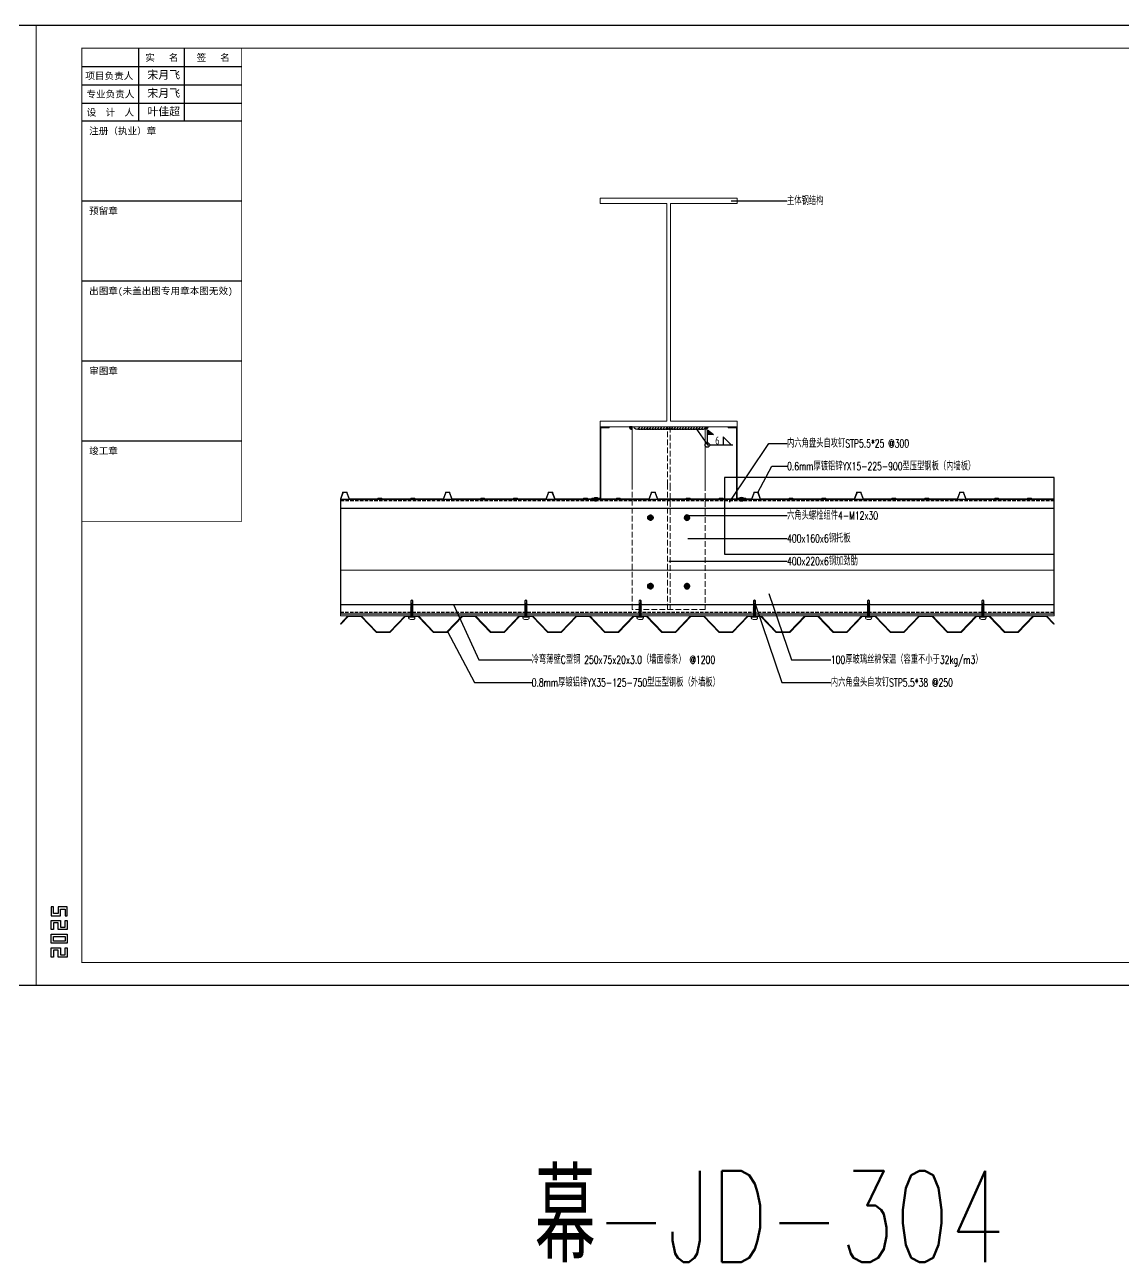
# Model space of a CAD drawing. Extents: x -160106 to 966792, y -663931 to 1550022.
# Drawn here: x -82324 to -79920, y -113808 to -111101 of the extents above; entities that cross this region are included whole.
import ezdxf
from ezdxf.enums import TextEntityAlignment as Align
from ezdxf.xclip import XClip

# ---------------------------------------------------------------- set-up
doc = ezdxf.new("R2010")
doc.units = 0
for name, pattern in [('CENTER', [2, 1.25, -0.25, 0.25, -0.25]), ('DASH', [0.35, 0.25, -0.1]), ('ZN-DASH', [0.35, 0.25, -0.1])]:
    doc.linetypes.add(name, pattern=pattern)
for name, color, linetype in [('!ZN1-文字-7', 7, 'Continuous'), ('!ZN4-焊缝-8', 8, 'Continuous'), ('!ZN4-配件-11', 11, 'Continuous'), ('!ZN5-钢材投影-40', 40, 'Continuous'), ('!ZN6-虚线-8', 8, 'ZN-DASH'), ('0-cxFrame', 155, 'Continuous'), ('DIM', 173, 'Continuous'), ('qianming', 155, 'Continuous'), ('TEXT', 7, 'Continuous'), ('焊缝', 8, 'Continuous')]:
    doc.layers.add(name, color=color, linetype=linetype)
for name, color, linetype, lineweight in [('0-cxText', 131, 'Continuous', 25), ('0_PURLIN-CON', 253, 'Continuous', 15), ('0_SCREW RIVET', 4, 'Continuous', 15), ('S-col', 2, 'Continuous', 0), ('彩钢板', 6, 'Continuous', 15)]:
    doc.layers.add(name, color=color, linetype=linetype, lineweight=lineweight)
doc.layers.add('0_INSULATION', color=252, linetype='Continuous', lineweight=9, transparency=0.2)
doc.styles.add('cx_biaoti', font='')
doc.styles.add('cx_tuming', font='simhei.ttf')
doc.styles.add('cx_tuqian1', font='')
doc.styles.add('DHTEXT-1', font='ROMANS.shx', dxfattribs={"width": 0.7, "bigfont": 'CHINESE.shx'})
doc.styles.add('HZ_TS_0.7', font='TSSDENG', dxfattribs={"width": 0.7, "bigfont": 'HZTXT'})
doc.styles.add('ZNTextStyle', font='ROMANS.shx', dxfattribs={"width": 0.7, "bigfont": 'CHINESE.shx'})
doc.styles.add('图框宋体', font='', dxfattribs={"width": 0.75})
doc.styles.add('黑体', font='simhei.ttf', dxfattribs={"height": 12})
doc.styles.get('cx_biaoti').set_extended_font_data('SimSun')
doc.styles.get('cx_tuqian1').set_extended_font_data('SimSun')
doc.styles.get('图框宋体').set_extended_font_data('SimSun')
doc.dimstyles.new('ZN5', dxfattribs={"dimscale": 5, "dimtxt": 2.5, "dimasz": 1.5, "dimexe": 1, "dimexo": 2, "dimgap": 0.9, "dimtad": 1, "dimdec": 0, "dimdsep": 46, "dimtxsty": 'DHTEXT-1', "dimblk": 'ARCHTICK', "dimcen": 2.5, "dimclrd": 173, "dimclre": 173, "dimclrt": 7, "dimazin": 2, "dimtfac": 1, "dimtdec": 0, "dimtix": 1, "dimtmove": 2, "dimatfit": 3, "dimfxl": 0, "dimtolj": 1, "dimtzin": 0, "dimarcsym": 0})

# ---------------------------------------------------------------- blocks, each defined once
blk = doc.blocks.new('zjcx_lan_xinxi(Dragon)')
for p, q in [((7000, -3200), (0, -3200)), ((7000, -6700), (0, -6700)), ((7000, -10200), (0, -10200)), ((7000, -13700), (0, -13700)), ((7000, -17200), (0, -17200))]:
    blk.add_line(p, q)
at = {"const_width": 25}
blk.add_lwpolyline([(0, -20700), (7000, -20700), (7000, 0), (0, 0)], close=True, dxfattribs=at)
for points in [[(2500, -3200), (2500, 0)], [(4500, -3200), (4500, 0)], [(0, -800), (7000, -800)], [(0, -1600), (7000, -1600)], [(0, -2400), (7000, -2400)]]:
    blk.add_lwpolyline(points)
for points in [[(7000, -3200), (7000, 0)], [(0, -3200), (7000, -3200)], [(0, -20700), (7000, -20700), (7000, -3200)], [(0, -20700), (7000, -20700)]]:
    blk.add_lwpolyline(points, dxfattribs=at)
at = {"style": '图框宋体'}
for s, p in [('实   名', (3500, -400)), ('签   名', (5750, -400)), ('项目负责人', (1204.01057605783, -1200)), ('专业负责人', (1250.000000000116, -2000)), ('设  计  人', (1250.000000000116, -2800))]:
    blk.add_text(s, height=300, dxfattribs=at).set_placement(p, align=Align.MIDDLE)
for s, p in [('注册（执业）章', (318.3070923574269, -3771.249459879589)), ('预留章', (318.3070923574269, -7271.249459879589)), ('出图章(未盖出图专用章本图无效)', (318.3070923574269, -10771.24945987959)), ('审图章', (318.3070923574269, -14271.24945987959)), ('竣工章', (318.3070923574269, -17771.24945987959))]:
    blk.add_text(s, height=300, dxfattribs=at).set_placement(p)
blk = doc.blocks.new('T-信息(Dragon)')
at = {"layer": '0-cxFrame'}
blk.add_blockref('zjcx_lan_xinxi(Dragon)', (0, 0), dxfattribs=at)
at = {"layer": 'qianming', "color": 3, "style": 'cx_biaoti'}
for s, p in [('宋月飞', (3584.535998108375, -1167.862798611372)), ('宋月飞', (3584.535998108375, -1967.862798611372)), ('叶佳超', (3584.535998108375, -2767.862798611372))]:
    blk.add_text(s, height=350, dxfattribs=at).set_placement(p, align=Align.MIDDLE_CENTER)
blk = doc.blocks.new('TK22.A2 L(Dragon)')
at = {"layer": '0-cxFrame', "color": 7, "const_width": 0.5}
blk.add_lwpolyline([(0, 0), (-594, 0), (-594, 420), (0, 420)], close=True, dxfattribs=at)
at = {"layer": '0-cxFrame', "const_width": 0.5}
blk.add_lwpolyline([(-80, 10), (-574, 10), (-574, 410), (-80, 410)], close=True, dxfattribs=at)
at = {"layer": 'Defpoints', "color": 2}
for points in [[(-586.3722179877291, 34.37405134963985), (-587.3722179877291, 34.37405134963993), (-587.3722179877291, 30.37405134963985), (-583.3722179877291, 30.37405134963985), (-583.3722179877291, 33.37405134963985), (-581.3722179877291, 33.37405134963985), (-581.3722179877291, 30.37405134963985), (-580.3722179877291, 30.37405134963985), (-580.3722179877291, 34.37405134963985), (-584.3722179877291, 34.37405134963985), (-584.3722179877291, 31.37405134963985), (-586.3722179877291, 31.37405134963985), (-586.3722179877291, 34.37405134963985)], [(-586.3722179877291, 24.37405134963992), (-587.3722179877291, 24.37405134963985), (-587.3722179877291, 28.37405134963992), (-583.3722179877291, 28.37405134963992), (-583.3722179877291, 25.37405134963992), (-581.3722179877291, 25.37405134963992), (-581.3722179877291, 28.37405134963992), (-580.3722179877291, 28.37405134963992), (-580.3722179877291, 24.37405134963992), (-584.3722179877291, 24.37405134963992), (-584.3722179877291, 27.37405134963992), (-586.3722179877291, 27.37405134963992), (-586.3722179877291, 24.37405134963992)], [(-586.3722179877291, 12.37405134963992), (-587.3722179877291, 12.37405134963985), (-587.3722179877291, 16.37405134963992), (-583.3722179877291, 16.37405134963992), (-583.3722179877291, 13.37405134963992), (-581.3722179877291, 13.37405134963992), (-581.3722179877291, 16.37405134963992), (-580.3722179877291, 16.37405134963992), (-580.3722179877291, 12.37405134963992), (-584.3722179877291, 12.37405134963992), (-584.3722179877291, 15.37405134963992), (-586.3722179877291, 15.37405134963992), (-586.3722179877291, 12.37405134963992)]]:
    blk.add_lwpolyline(points, dxfattribs=at)
for points in [[(-587.3722179877291, 18.37405134963992), (-587.3722179877291, 22.37405134963992), (-580.3722179877291, 22.37405134963992), (-580.3722179877291, 18.37405134963992)], [(-586.3722179877291, 19.37405134963992), (-586.3722179877291, 21.37405134963992), (-581.3722179877291, 21.37405134963992), (-581.3722179877291, 19.37405134963992)]]:
    blk.add_lwpolyline(points, close=True, dxfattribs=at)
at = {"layer": '0-cxFrame', "xscale": 0.01, "yscale": 0.01, "zscale": 0.01}
blk.add_blockref('T-信息(Dragon)', (-574, 410), dxfattribs=at)
at = {"style": '黑体', "flags": 4}
blk.add_attdef('图幅', text='', height=3.3, dxfattribs=at).set_placement((-40, 3), align=Align.RIGHT)
at = {"layer": '0-cxText', "flags": 4}
for tag, height, style, p in [('建设单位', 3.5, 'cx_tuming', (-45, 240)), ('项目名称', 3.5, 'cx_tuming', (-45, 210)), ('子项名称', 3.5, 'cx_tuming', (-45, 180)), ('工程编号', 3.3, 'cx_tuqian1', (-35, 165)), ('图名1', 3.5, 'cx_tuming', (-45, 87)), ('图名2', 3.5, 'cx_tuming', (-45, 79)), ('图名3', 3.5, 'cx_tuming', (-45, 71)), ('出图日期', 3.3, 'cx_tuqian1', (-39, 60)), ('专业', 3.3, 'cx_tuqian1', (-55, 52)), ('图号', 3.3, 'cx_tuqian1', (-55, 44)), ('版次', 3.3, 'cx_tuqian1', (-20, 44))]:
    blk.add_attdef(tag, text='', height=height, dxfattribs=dict(at, style=style)).set_placement(p, align=Align.MIDDLE)
at = {"layer": 'Defpoints', "color": 6, "flags": 4}
for tag, height, style, p in [('tufu', 3.3, '黑体', (-12, 12)), ('dwfname', 4, 'cx_tuqian1', (-80, 3))]:
    blk.add_attdef(tag, text='', height=height, dxfattribs=dict(at, style=style)).set_placement(p, align=Align.RIGHT)
blk = doc.blocks.new('*U3463')
at = {"color": 0, "linetype": 'CENTER', "ltscale": 3}
for p, q in [((-7.13731873057343, 2.842170943040401e-14), (7.13731873057343, 2.842170943040401e-14)), ((0, 7.137318730573457), (0, -7.137318730573401))]:
    blk.add_line(p, q, dxfattribs=at)
at = {"linetype": 'ByBlock', "ltscale": 10}
blk.add_lwpolyline([(5, 2.886751345947968), (0, 5.773502691895907), (-5, 2.886751345947968), (-5, -2.886751345947911), (0, -5.773502691895851), (5, -2.886751345947911)], close=True, dxfattribs=at)
for radius in [6, 5, 3]:
    blk.add_circle((0, 2.842170943040401e-14), radius, dxfattribs=at)
blk.add_arc((0, 2.842170943040401e-14), 2.595000000000255, 180, 90, dxfattribs=at)
blk = doc.blocks.new('A$C31fa35ca')
at = {"layer": '!ZN4-焊缝-8', "ltscale": 0.1}
h = blk.add_hatch(color=256, dxfattribs=at)
edge = h.paths.add_edge_path()
edge.add_line((-230, -6), (-230, 0))
edge.add_line((-230, 0), (-236, 0))
edge.add_arc((-230, 0), 6, 180, 270)
h = blk.add_hatch(color=256, dxfattribs=at)
edge = h.paths.add_edge_path()
edge.add_line((-70, -6), (-70, 0))
edge.add_line((-70, 0), (-64, 0))
edge.add_arc((-70, 0), 6, -90, 0, ccw=False)
for points in [[(-230, -6), (-230, 0), (-236, 0, 0.414213562373095)], [(-70, -6), (-70, 0), (-64, 0, -0.414213562373095)]]:
    blk.add_lwpolyline(points, format="xyb", close=True, dxfattribs=at)
at = {"layer": '0_PURLIN-CON', "color": 2, "ltscale": 0.05}
blk.add_lwpolyline([(-230, -127.9999961633148), (-230, 0), (-70, 0), (-70, -127.9999961633148)], dxfattribs=at)
at = {"layer": '0_PURLIN-CON', "color": 2, "linetype": 'DASH', "ltscale": 50}
blk.add_lwpolyline([(-152.8241323717084, -127.9999961633148), (-152.8241323717084, 0), (-147.1758676282916, 0), (-147.1758676282916, -127.9999961633148)], dxfattribs=at)
at = {"layer": '0_PURLIN-CON', "color": 2, "linetype": 'DASH', "ltscale": 50, "elevation": -9.999999999994822e-09}
for points in [[(-70, -127.9999961633148), (-70, -399.9999961633148), (-230, -399.9999961633148), (-230, -127.9999961633148)], [(-147.1758676282916, -127.9999961633148), (-147.1758676282916, -399.9999961633148), (-152.8241323717084, -399.9999961633148), (-152.8241323717084, -127.9999961633148)]]:
    blk.add_lwpolyline(points, dxfattribs=at)
at = {"layer": '焊缝', "ltscale": 50}
blk.add_lwpolyline([(-70, 0, -0.5773502691896255), (-79, -5.19615242270811, 0.2679491924311227), (-76, 0, -0.5773502691896255), (-85, -5.19615242270811, 0.2679491924311227), (-82, 0, -0.5773502691896255), (-91, -5.19615242270811, 0.2679491924311227), (-88, 0, -0.5773502691896255), (-97, -5.19615242270811, 0.2679491924311227), (-94, 0, -0.5773502691896255), (-103, -5.19615242270811, 0.2679491924311227), (-100, 0, -0.5773502691896255), (-109, -5.19615242270811, 0.2679491924311227), (-106, 0, -0.5773502691896255), (-115, -5.19615242270811, 0.2679491924311227), (-112, 0, -0.5773502691896255), (-121, -5.19615242270811, 0.2679491924311227), (-118, 0, -0.5773502691896255), (-127, -5.19615242270811, 0.2679491924311227), (-124, 0, -0.5773502691896255), (-133, -5.19615242270811, 0.2679491924311227), (-130, 0, -0.5773502691896255), (-139, -5.19615242270811, 0.2679491924311227), (-136, 0, -0.5773502691896255), (-145, -5.19615242270811, 0.2679491924311227), (-142, 0, -0.5773502691896255), (-151, -5.19615242270811, 0.2679491924311227), (-148, 0, -0.5773502691896255), (-157, -5.19615242270811, 0.2679491924311227), (-154, 0, -0.5773502691896255), (-163, -5.19615242270811, 0.2679491924311227), (-160, 0, -0.5773502691896255), (-169, -5.19615242270811, 0.2679491924311227), (-166, 0, -0.5773502691896255), (-175, -5.19615242270811, 0.2679491924311227), (-172, 0, -0.5773502691896255), (-181, -5.19615242270811, 0.2679491924311227), (-178, 0, -0.5773502691896255), (-187, -5.19615242270811, 0.2679491924311227), (-184, 0, -0.5773502691896255), (-193, -5.19615242270811, 0.2679491924311227), (-190, 0, -0.5773502691896255), (-199, -5.19615242270811, 0.2679491924311227), (-196, 0, -0.5773502691896255), (-205, -5.19615242270811, 0.2679491924311227), (-202, 0, -0.5773502691896255), (-211, -5.19615242270811, 0.2679491924311227), (-208, 0, -0.5773502691896255), (-217, -5.19615242270811, 0.2679491924311227), (-214, 0, -0.9999999999999999), (-226, 0, -0.9999999999999999)], format="xyb", dxfattribs=at)
at = {"layer": '!ZN4-配件-11', "color": 1, "rotation": 270}
for p in [(-190, -198.9999961633148, -9.999999999994822e-09), (-190, -348.9999961633148, -9.999999999994822e-09)]:
    blk.add_blockref('*U3463', p, dxfattribs=at)
at = {"layer": '!ZN4-配件-11', "color": 1, "xscale": -1.000000000000001, "rotation": 90}
for p in [(-110, -198.9999961633148, -9.999999999994822e-09), (-110, -348.9999961633148, -9.999999999994822e-09)]:
    blk.add_blockref('*U3463', p, dxfattribs=at)
blk = doc.blocks.new('*U1324')
at = {"color": 0, "linetype": 'CENTER', "ltscale": 3}
blk.add_line((7.012452162625776, 5.329070518200751e-14), (-2.451370260241674, 5.329070518200751e-14), dxfattribs=at)
at = {"linetype": 'ByBlock', "lineweight": -2, "ltscale": 10}
for p, q in [((-1.19999999999709, -2.999999999995627), (-1.19999999999709, 2.999999999995733)), ((0, 4.200000000000099), (0, -4.199999999999992)), ((2.499999999999998, 2.000000000000053), (0, 2.000000000000053)), ((2.499999999999998, 2.500000000000053), (2.499999999999998, -2.499999999999947)), ((2.499999999999998, -1.999999999999947), (0, -1.999999999999947))]:
    blk.add_line(p, q, dxfattribs=at)
for centre, radius, start, end in [((4.415117063422031, -3.584688101909705e-12), 5.96066603962293, 160.3950489643864, 199.6049510356135), ((0, 2.999999999995733), 1.2, 90, 180), ((3.999999999999998, 2.500000000000053), 1.5, 348.4480414647314, 180), ((13.16515138991235, 5.329070518200751e-14), 8, 164.3308475018224, 195.6691524981776), ((3.186535023687609, -0.0009536892320660684), 2.672094166157843, 323.2266208412516, 36.78433105121244), ((0, -2.999999999995627), 1.2, 180, 270), ((3.999999999999998, -2.499999999999947), 1.5, 180, 11.5519585352685)]:
    blk.add_arc(centre, radius, start, end, dxfattribs=at)
at = {"layer": 'Defpoints', "color": 0, "ltscale": 10, "style": 'DHTEXT-1', "width": 0.7}
blk.add_text('D4', height=1, rotation=90, dxfattribs=at).set_placement((4.370543651586912, -1.846676056511448), align=Align.CENTER)
blk = doc.blocks.new('20250827165711')
at = {"layer": '彩钢板'}
for p, q in [((-19.99999999998545, 126.9999961633002), (0, 126.9999961633148)), ((-19.99999999998545, 125.4999961633002), (-19.99999999998545, 126.9999961633002)), ((-1.5, 125.4999961633148), (-19.99999999998545, 125.4999961633002)), ((-1.5, -30), (-1.5, 125.4999961633148)), ((0, 126.9999961633148), (0, -28.5)), ((-1.5, -30), (18.5, -30)), ((18.5, -30), (18.5, -28.5))]:
    blk.add_line(p, q, dxfattribs=at)
at = {"layer": '彩钢板', "ltscale": 50}
blk.add_line((18.5, -28.5), (0, -28.5), dxfattribs=at)
at = {"layer": '!ZN4-配件-11', "color": 1, "rotation": 270}
blk.add_blockref('*U1324', (9.248185302130878, -28.5), dxfattribs=at)
blk = doc.blocks.new('20250827133424')
at = {"layer": '彩钢板', "color": 1}
for p, q in [((-30.37254861553083, -18.02948142480454), (-31.09496630285867, -17.33802449551877)), ((780.3725486155308, -18.02948142480454), (781.0949663028587, -17.33802449551877))]:
    blk.add_line(p, q, dxfattribs=at)
for points in [[(-31.09496630285867, -17.33802449551877), (-14.5, 0), (14.5, 0), (48, -35), (77, -35), (110.5, 0), (139.5, 0), (173, -35), (202, -35), (235.5, 0), (264.5, 0), (298, -35), (327, -35), (360.5, 0), (389.5, 0), (423, -35), (452, -35), (485.5, 0), (514.5, 0), (548, -35), (577, -35), (610.5, 0), (639.5, 0), (673, -35), (702, -35), (735.5, 0), (764.5, 0), (781.0949663028587, -17.33802449551877)], [(-30.37254861553083, -18.02948142480454), (-14.07290210895007, -1), (14.07290210895007, -1), (47.57290210895007, -36), (77.42709789104993, -36), (110.9270978910499, -1), (139.0729021089501, -1), (172.5729021089501, -36), (202.4270978910499, -36), (235.9270978910499, -1), (264.0729021089501, -1), (297.5729021089501, -36), (327.4270978910499, -36), (360.9270978910499, -1), (389.0729021089501, -1), (422.5729021089501, -36), (452.4270978910499, -36), (485.9270978910499, -1), (514.0729021089501, -1), (547.5729021089501, -36), (577.4270978910499, -36), (610.9270978910499, -1), (639.0729021089501, -1), (672.5729021089501, -36), (702.4270978910499, -36), (735.9270978910499, -1), (764.0729021089501, -1), (780.3725486155308, -18.02948142480454)]]:
    blk.add_lwpolyline(points, dxfattribs=at)
blk = doc.blocks.new('*U1313')
at = {"layer": '!ZN5-钢材投影-40'}
for points in [[(4062.098340649967, -11040.44175797311), (5624.288273255772, -11040.44175797311), (5624.288273255663, -11290.44175797311), (4062.098340649858, -11290.44175797311)], [(4062.098340649967, -11060.44175839401), (5624.288273255772, -11060.44175839401), (5624.288273255663, -11270.44175759986), (4062.098340649858, -11270.44175759986)]]:
    blk.add_lwpolyline(points, close=True, dxfattribs=at)
at = {"layer": '!ZN6-虚线-8', "ltscale": 30}
blk.add_lwpolyline([(4062.098340649967, -11043.47220363296), (5624.288273255772, -11043.47220363296), (5624.288273255663, -11287.41131231323), (4062.098340649858, -11287.41131231323)], close=True, dxfattribs=at)
blk = doc.blocks.new('$紧固件$00000145')
at = {"layer": '0_SCREW RIVET'}
for p, q in [((-1.72345892507292, 9.403125457221904), (-1.723458925080195, 7.215915246841178)), ((-1.72345892507292, 6.713999003975914), (-1.723459026899947, 5.007581955684145)), ((-1.723459026885395, 4.505665712818882), (-1.723459128712422, 2.799248664527113)), ((-1.723459128705146, 2.297332421661849), (-1.723459230532173, 0.5909153733700805)), ((-1.723459230517621, 0.088999130504817), (-1.723459332344648, -1.617417917786952)), ((2.776541074927081, 9.403125457221904), (2.776541074912528, 7.610266745487023)), ((2.776541074919804, 7.108350502592655), (2.776540973100053, 5.40193345432999)), ((2.776540973107329, 4.900017211435623), (2.776540871287578, 3.193600163172958)), ((2.776540871287578, 2.69168392027859), (2.776540769467827, 0.9852668720159254)), ((2.776540769475103, 0.4833506291215581), (2.776540667655352, -1.223066419141105)), ((-1.723459332337373, -2.119334160652215), (-1.723459434157124, -3.825751208943984)), ((-1.723459434149848, -4.327667451809248), (-1.723459535976875, -6.034084500101017)), ((-1.723459535962323, -6.53600074296628), (-1.723459637789349, -8.242417791258049)), ((-1.723459637782073, -8.744334034123312), (-1.723459739609101, -10.45075108241508)), ((-1.723459739594549, -10.95266732528034), (-1.723459841421576, -12.65908437357211)), ((-1.7234598414143, -13.16100061643738), (-1.723459943241327, -14.86741766472915)), ((-1.723459943226775, -15.36933390759441), (-1.723460045053803, -17.07575095588618)), ((-1.72345888227574, -17.57766709685893), (-1.723458925080199, -19.28408475315882)), ((-1.723458925080199, -19.78600099602409), (-1.7234589250802, -24.79740547093024)), ((-1.7234589250802, -24.79740547093024), (0.5265410749198001, -26.5968745427781)), ((0.5265410749198001, -26.5968745427781), (2.777248633014091, -24.79577727868673)), ((2.776540667655352, -1.724982662035472), (2.776540565835601, -3.431399710298138)), ((2.776540565842877, -3.933315953192505), (2.776540464023125, -5.63973300145517)), ((2.776540464023125, -6.141649244349537), (2.77654036221065, -7.848066292612202)), ((2.77654036221065, -8.34998253550657), (2.776540260390899, -10.05639958376923)), ((2.776540260398175, -10.5583158266636), (2.776540158578424, -12.26473287492627)), ((2.776540158578424, -12.76664911782063), (2.776540056758673, -14.4730661660833)), ((2.776540056765949, -14.97498240897767), (2.776539954946198, -16.68139945724033)), ((2.776541117716985, -17.18331559824219), (2.776541074912526, -18.88973325452753)), ((2.776541074919802, -19.39164949740734), (2.776541074927076, -24.79634349215121))]:
    blk.add_line(p, q, dxfattribs=at)
blk.add_lwpolyline([(-6.47345892507292, 12.13881621596011, -0.4142135623730904), (-2.473458925080195, 16.13881621596011), (3.526541074919805, 16.13881621596011, -0.4142135623731018), (7.526541074927081, 12.1388162159601), (7.526541074919805, 12.1531254572219), (7.526541074912529, 11.4031254572219), (-6.473458925087471, 11.4031254572219), (-6.473458925080195, 12.1531254572219)], format="xyb", close=True, dxfattribs=at)
for points in [[(-3.973458925102023, 11.4031254572219), (5.026541074912529, 11.4031254572219), (5.026541074927081, 9.40312545720735), (-3.973458925087471, 9.403125457221904)], [(-1.723458925058368, 6.713999003975914), (2.776541074919804, 7.108350502592655), (3.276541074919804, 7.40312545720735), (2.776541074912528, 7.610266745487023), (-1.723458925080195, 7.215915246841178), (-2.223458925080195, 6.921140292226482)], [(-1.723459026870843, 4.505665712818882), (2.776540973107329, 4.900017211435623), (3.276540973100053, 5.194792166050318), (2.776540973100053, 5.40193345432999), (-1.723459026899947, 5.007581955684145), (-2.223459026899947, 4.71280700106945)], [(-1.723459128690594, 2.297332421661849), (2.776540871287578, 2.69168392027859), (3.276540871287578, 2.986458874893286), (2.776540871287578, 3.193600163172958), (-1.723459128712422, 2.799248664527113), (-2.223459128712422, 2.504473709912418)], [(-1.723459230503069, 0.088999130504817), (2.776540769475103, 0.4833506291215581), (3.276540769475103, 0.7781255837362533), (2.776540769467827, 0.9852668720159254), (-1.723459230532173, 0.5909153733700805), (-2.223459230532173, 0.2961404187553853)], [(-1.723459332322821, -2.119334160652215), (2.776540667655352, -1.724982662035472), (3.276540667655352, -1.430207707420777), (2.776540667655352, -1.223066419141105), (-1.723459332344648, -1.617417917786952), (-2.223459332344648, -1.912192872401647)], [(-1.723459434135296, -4.327667451809248), (2.776540565842877, -3.933315953192505), (3.276540565842877, -3.63854099857781), (2.776540565835601, -3.431399710298138), (-1.723459434157124, -3.825751208943984), (-2.223459434157124, -4.120526163558679)], [(-1.723459535947771, -6.53600074296628), (2.776540464023125, -6.141649244349537), (3.276540464023125, -5.846874289734842), (2.776540464023125, -5.63973300145517), (-1.723459535976875, -6.034084500101017), (-2.223459535976875, -6.328859454715712)], [(-1.723459637767522, -8.744334034123312), (2.77654036221065, -8.34998253550657), (3.27654036221065, -8.055207580891874), (2.77654036221065, -7.848066292612202), (-1.723459637789349, -8.242417791258049), (-2.223459637789349, -8.537192745872744)], [(-1.723459739579997, -10.95266732528034), (2.776540260398175, -10.5583158266636), (3.276540260398175, -10.26354087204891), (2.776540260390899, -10.05639958376923), (-1.723459739609101, -10.45075108241508), (-2.223459739609101, -10.74552603702978)], [(-1.723459841399748, -13.16100061643738), (2.776540158578424, -12.76664911782063), (3.276540158578424, -12.47187416320594), (2.776540158578424, -12.26473287492627), (-1.723459841421576, -12.65908437357211), (-2.223459841421576, -12.95385932818681)], [(-1.723459943212223, -15.36933390759441), (2.776540056765949, -14.97498240897767), (3.276540056765949, -14.68020745436297), (2.776540056758673, -14.4730661660833), (-1.723459943241327, -14.86741766472915), (-2.223459943234051, -15.16219261934384)], [(-1.723460045024699, -17.57766719875144), (2.776539954946198, -17.1833157001347), (3.276539954946198, -16.88854074552), (2.776539954946198, -16.68139945724033), (-1.723460045053803, -17.07575095588618), (-2.223460045053803, -17.37052591050087)]]:
    blk.add_lwpolyline(points, close=True, dxfattribs=at)
for points in [[(1.712834993166322, -18.98294971839277), (-1.723458925080199, -19.28408475315882), (-2.223458925080199, -19.57885970777352), (-1.723458925065647, -19.78600099603864), (1.633550982718585, -19.4918139097972)], [(0.5265410749198001, -26.5968745427781), (1.870494929804405, -17.97104964300161), (2.508544157171851, -19.40532037817684), (2.479162903902758, -19.43979999974181), (2.776774665253466, -19.9027701047853)], [(2.297842158346608, -18.93168339566546), (2.776541074912526, -18.88973325452753), (3.276541074919802, -19.09687454279265), (2.776541074919802, -19.39164949740734), (2.499505797983144, -19.41592711444173)]]:
    blk.add_lwpolyline(points, dxfattribs=at)
blk = doc.blocks.new('*U1315')
at = {"layer": '0_INSULATION'}
blk.add_lwpolyline([(112897.3433361637, -53414.2559107292), (112897.3433361637, -53464.2559107292), (113678.4383024666, -53464.2559107292), (113678.4383024666, -53414.2559107292)], close=True, dxfattribs=at)
blk = doc.blocks.new('20250826103610')
at = {"layer": '彩钢板'}
blk.add_line((18.3798552955559, 0.641020920680603), (19.31320090175723, 0.9999999999854481), dxfattribs=at)
for points in [[(-900.6867990982573, 0.9999999999854481), (-895.6867990982428, 14), (-895.6867990982428, 16), (-885.6867990982428, 16), (-885.6867990982428, 14), (-880.6867990982428, 1), (-819.1867990982428, 1), (-818.1867990982428, 2.5), (-810.1867990982428, 2.5), (-809.1867990982428, 1), (-747.1867990982428, 1), (-746.1867990982428, 2.5), (-738.1867990982428, 2.5), (-737.1867990982428, 1), (-675.6867990982428, 1), (-670.6867990982428, 14), (-670.6867990982428, 16), (-660.6867990982428, 16), (-660.6867990982428, 15), (-660.6867990982428, 14), (-655.6867990982428, 1), (-594.1867990982428, 1), (-593.1867990982428, 2.5), (-585.1867990982428, 2.5), (-584.1867990982428, 1), (-522.1867990982428, 1), (-521.1867990982428, 2.5), (-513.1867990982428, 2.5), (-512.1867990982428, 1), (-450.6867990982428, 1), (-445.6867990982428, 14), (-445.6867990982428, 16), (-435.6867990982428, 16), (-435.6867990982428, 14), (-430.6867990982428, 1), (-369.1867990982428, 1), (-368.1867990982428, 2.5), (-360.1867990982428, 2.5), (-359.1867990982428, 1), (-297.1867990982428, 1), (-296.1867990982428, 2.5), (-288.1867990982428, 2.5), (-287.1867990982428, 1), (-225.6867990982428, 1), (-220.6867990982428, 14), (-220.6867990982428, 16), (-210.6867990982428, 16), (-210.6867990982428, 14), (-205.6867990982428, 1), (-144.1867990982428, 1), (-143.1867990982428, 2.5), (-135.1867990982428, 2.5), (-134.1867990982428, 1), (-72.18679909824277, 1), (-71.18679909824277, 2.5), (-63.18679909824277, 2.5), (-62.18679909824277, 1), (-0.6867990982427727, 1), (4.313200901757227, 14), (4.313200901757227, 16), (14.31320090175723, 16), (14.31320090175723, 14), (19.31320090175723, 1)], [(-900.6867990982573, 0.9999999999854481), (-899.753453492056, 0.641020920680603), (-894.6867990982428, 13.81432234455133), (-894.6867990982428, 15), (-886.6867990982428, 15), (-886.6867990982428, 13.81432234456588), (-881.3735981964855, 0), (-818.6516153397533, 0), (-817.6516153397533, 1.5), (-810.7219828567322, 1.5), (-809.7219828567322, 0), (-746.6516153397533, 0), (-745.6516153397533, 1.5), (-738.7219828567322, 1.5), (-737.7219828567322, 0), (-675, 0), (-669.6867990982428, 13.81432234455133), (-669.6867990982428, 15), (-661.6867990982428, 15), (-661.6867990982428, 13.81432234456588), (-656.3735981964855, 0), (-593.6516153397533, 0), (-592.6516153397533, 1.5), (-585.7219828567322, 1.5), (-584.7219828567322, 0), (-521.6516153397533, 0), (-520.6516153397533, 1.5), (-513.7219828567322, 1.5), (-512.7219828567322, 0), (-450, 0), (-444.6867990982428, 13.81432234455133), (-444.6867990982428, 15), (-436.6867990982428, 15), (-436.6867990982428, 13.81432234456588), (-431.3735981964855, 0), (-368.6516153397533, 0), (-367.6516153397533, 1.5), (-360.7219828567322, 1.5), (-359.7219828567322, 0), (-296.6516153397533, 0), (-295.6516153397533, 1.5), (-288.7219828567322, 1.5), (-287.7219828567322, 0), (-225, 0), (-219.6867990982428, 13.81432234455133), (-219.6867990982428, 15), (-211.6867990982428, 15), (-211.6867990982428, 13.81432234456588), (-206.3735981964855, 0), (-143.6516153397533, 0), (-142.6516153397533, 1.5), (-135.7219828567322, 1.5), (-134.7219828567322, 0), (-71.65161533975333, 0), (-70.65161533975333, 1.5), (-63.72198285673221, 1.5), (-62.72198285673221, 0), (0, 0), (5.313200901757227, 13.81432234455133), (5.313200901757227, 15), (13.31320090175723, 15), (13.31320090175723, 13.81432234456588), (18.3798552955559, 0.641020920680603)]]:
    blk.add_lwpolyline(points, dxfattribs=at)
blk = doc.blocks.new('_ArchTick')
at = {"color": 0, "linetype": 'ByBlock', "const_width": 0.4}
blk.add_lwpolyline([(-0.5, -0.5), (0.5, 0.5)], dxfattribs=at)
blk = doc.blocks.new('*U1211')
blk.add_hatch(color=8).paths.add_polyline_path([(0, 6.634145524720225), (2.631425275787478, 4.634219048530213), (0, 4.634219048530213)])
for p, q in [((0, 0), (0, 6.634145524720225)), ((0, 6.634145524720225), (2.631425275787478, 4.634219048530213)), ((2.631425275787478, 4.634219048530213), (0, 4.634219048530213)), ((6.908984706922233, 3.5), (10.40898470692223, 0)), ((6.908984706922233, 3.5), (6.908984706922233, 0))]:
    blk.add_line(p, q)
at = {"ltscale": 30}
blk.add_line((0, 0), (11.07465246416137, 0), dxfattribs=at)
blk.add_circle((0, 0), 1, dxfattribs=at)
at = {"color": 7, "style": 'HZ_TS_0.7', "width": 0.7, "flags": 8}
for tag, p in [('围焊', (1.8151927896334, 1.982654800599775)), ('HF', (4.390496769306012, 1.982654800599775))]:
    blk.add_attdef(tag, text='', height=3.5, dxfattribs=at).set_placement(p, align=Align.MIDDLE_CENTER)

msp = doc.modelspace()

# ---------------------------------------------------------------- linework, layer by layer
at = {"layer": 'S-col', "color": 8}
msp.add_lwpolyline([(-80764.83822206705, -111979.8589381782), (-81064.83822206705, -111979.8589381782), (-81064.83822206705, -111967.8589381782), (-80918.83822206705, -111967.8589381782), (-80918.83822206705, -111491.8589381782), (-81064.83822206705, -111491.8589381782), (-81064.83822206705, -111479.8589381782), (-80764.83822206705, -111479.8589381782), (-80764.83822206705, -111491.8589381782), (-80910.83822206705, -111491.8589381782), (-80910.83822206705, -111967.8589381782), (-80764.83822206705, -111967.8589381782)], close=True, dxfattribs=at)

# ---------------------------------------------------------------- block references
at = {"ltscale": 500}
ref = msp.add_blockref('20250826103610', (-79832.9281460857, -112138.8589343415), dxfattribs=at)
XClip(ref).set_block_clipping_path([(-959.7306445475551, -119.69262547969993), (-238.315109678515, 47.90386367570318)])
msp.add_blockref('20250826103610', (-80732.9281460857, -112138.8589343415), dxfattribs=at)
at = {"xscale": 2, "yscale": 2, "zscale": 2}
msp.add_blockref('*U1315', (-307428.1198606974, -5465.347112883115), dxfattribs=at)
at = {"xscale": -1, "rotation": 180}
for p in [(-81477.86476314205, -112385.4558088843), (-81227.86476314205, -112385.4558088843), (-80977.86476314205, -112385.4558088843), (-80727.86476314205, -112385.4558088843), (-80477.86476314205, -112385.4558088843), (-80227.86476314205, -112385.4558088843)]:
    msp.add_blockref('$紧固件$00000145', p, dxfattribs=at)
at = {"layer": '0-cxFrame', "xscale": 5, "yscale": 5, "zscale": 5}
for p in [(-82299.39898722185, -113201.8372179929), (-79329.39898722185, -113201.8372179929)]:
    msp.add_blockref('TK22.A2 L(Dragon)', p, dxfattribs=at)
at = {"layer": '0_PURLIN-CON', "ltscale": 50}
msp.add_blockref('A$C31fa35ca', (-80764.83822206705, -111979.8589381782), dxfattribs=at)
at = {"layer": '0_PURLIN-CON', "xscale": -1, "rotation": 180}
msp.add_blockref('*U1313', (-85695.53152901992, -123429.3006923146), dxfattribs=at)
at = {"layer": 'DIM', "color": 7}
ref = msp.add_blockref('*U1211', (-80830.21408354871, -112019.8768347571), dxfattribs=dict(at, xscale=5, yscale=5, zscale=5))
ref.add_attrib('HF', '6', dxfattribs={"layer": '0', "color": 7, "height": 17.5, "style": 'HZ_TS_0.7', "width": 0.6999999999999998}).set_placement((-80808.26159970218, -112009.9635607541), align=Align.MIDDLE_CENTER)
at = {"layer": '彩钢板', "ltscale": 50, "xscale": -1}
msp.add_blockref('20250827165711', (-81064.83822206705, -112107.8589343415), dxfattribs=at)
at = {"layer": '彩钢板', "ltscale": 50}
msp.add_blockref('20250827165711', (-80764.83822206705, -112107.8589343415), dxfattribs=at)
at = {"layer": '彩钢板'}
for p in [(-81602.33822206709, -112393.8589343415), (-80852.33822206709, -112393.8589343415)]:
    msp.add_blockref('20250827133424', p, dxfattribs=at)

# ---------------------------------------------------------------- texts
at = {"layer": '!ZN1-文字-7', "ltscale": 20, "style": 'ZNTextStyle', "width": 0.7}
msp.add_text('幕-JD-304', height=200.2578528571872, dxfattribs=at).set_placement((-81208.12596700544, -113707.4883770497, -2.939684353436516e-09), align=Align.MIDDLE_LEFT)
at = {"layer": 'TEXT', "ltscale": 50, "style": 'DHTEXT-1', "width": 0.7}
for s, p in [('主体钢结构', (-80655.77374779781, -111485.988358099)), ('内六角盘头自攻钉STP5.5*25 @300', (-80655.77374779781, -112016.4434958385)), ('0.6mm厚镀铝锌YX15-225-900型压型钢板（内墙板）', (-80655.77374779781, -112066.4434958385)), ('六角头螺栓组件4-M12x30', (-80655.77374779781, -112174.2487587786)), ('400x160x6钢托板', (-80655.77374779781, -112224.2487587786)), ('400x220x6钢加劲肋', (-80655.77374779781, -112274.2487587786)), ('冷弯薄壁C型钢 250x75x20x3.0（墙面檩条） @1200', (-81214.77586103416, -112489.4878511134)), ('100厚玻璃丝棉保温（容重不小于32kg/m3）', (-80559.88192172533, -112489.4878511134)), ('0.8mm厚镀铝锌YX35-125-750型压型钢板（外墙板）', (-81214.77586103416, -112539.4878511134)), ('内六角盘头自攻钉STP5.5*38 @250', (-80559.88192172533, -112539.4878511134))]:
    msp.add_text(s, height=17.5, dxfattribs=at).set_placement(p, align=Align.MIDDLE_LEFT)

# ---------------------------------------------------------------- leaders
at = {"layer": 'DIM'}
for points in [[(-80777.92287948937, -111485.988358099), (-80695.81008156842, -111485.988358099), (-80655.77374779781, -111485.988358099)], [(-80855.65789636502, -111982.7237064399), (-80830.21408354871, -112019.8768347571)], [(-80781.54909007408, -112144.8808850455), (-80695.81008156842, -112016.4434958385), (-80655.77374779781, -112016.4434958385)], [(-80719.94597965149, -112123.8589343415), (-80688.9880750987, -112066.4434958385), (-80655.77374779781, -112066.4434958385)], [(-80873.05662062555, -112174.2487587786), (-80688.9880750987, -112174.2487587786), (-80655.77374779781, -112174.2487587786)], [(-80873.05662062555, -112224.2487587786), (-80688.9880750987, -112224.2487587786), (-80655.77374779781, -112224.2487587786)], [(-80914.57647567074, -112274.2487587786), (-80688.9880750987, -112274.2487587786), (-80655.77374779781, -112274.2487587786)], [(-80695.65769900112, -112344.6419669408), (-80646.11916826315, -112489.4878511134), (-80559.88192172533, -112489.4878511134)], [(-81386.1857228698, -112368.8589339206), (-81330.7312125042, -112489.4878511134), (-81214.77586103416, -112489.4878511134)], [(-80725.0882231362, -112369.6276179512), (-80667.61454452446, -112539.4878511134), (-80559.88192172533, -112539.4878511134)], [(-81399.1708334882, -112427.6392746322), (-81339.78810372854, -112539.4878511134), (-81214.77586103416, -112539.4878511134)]]:
    msp.add_leader(points, dimstyle='ZN5', dxfattribs=at)

doc.saveas('drawing.dxf')
